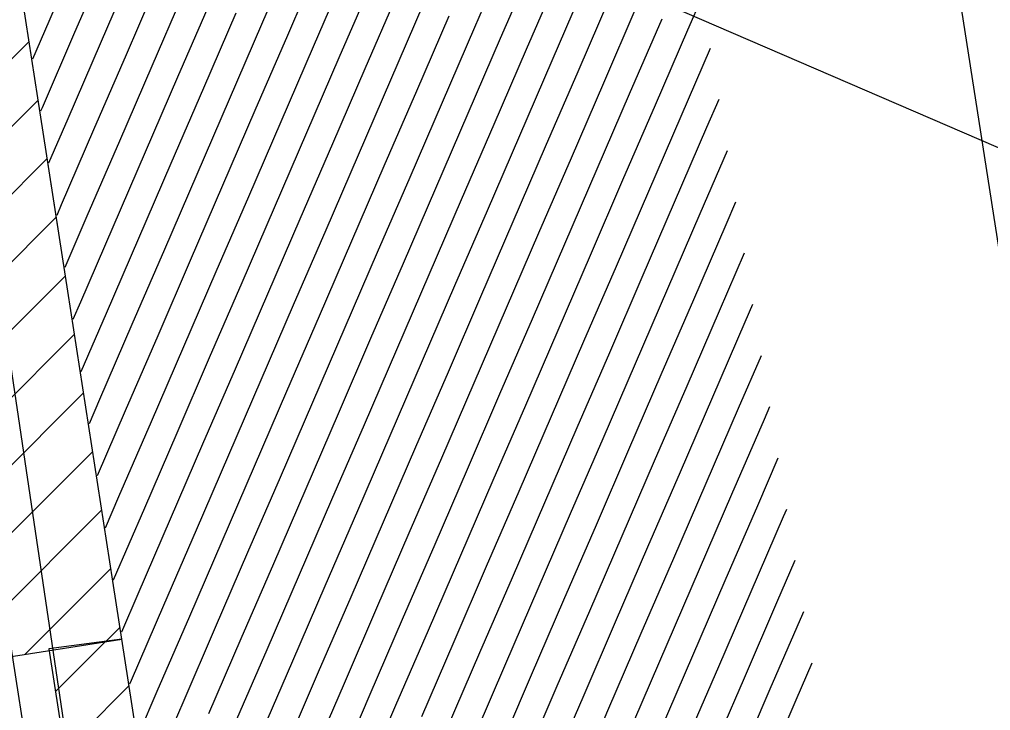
# Model space of a CAD drawing. Header units: millimetres. Extents: x 12535370 to 12566104, y 356204400 to 356234587.
# Drawn here: x 12555282 to 12557920, y 356220331 to 356222209 of the extents above; entities that cross this region are included whole.
import ezdxf
from ezdxf.enums import TextEntityAlignment as Align

# ---------------------------------------------------------------- set-up
doc = ezdxf.new("R2010")
doc.units = ezdxf.units.MM
doc.header["$MEASUREMENT"] = 0
doc.linetypes.add('Dashed Long', pattern=[529.166651, 317.499995, -211.666656])
doc.linetypes.add('Dot & Dashed', pattern=[6702.78, 3527.78, -1763.89, 0, -1411.11])
for name, color, linetype in [('New_010 Aussenwände', 7, 'Continuous'), ('New_035 Decken', 7, 'Continuous'), ('New_110 Bemassungen Ausführung', 7, 'Continuous'), ('New_290 Raster _ Achsen', 7, 'Continuous')]:
    doc.layers.add(name, color=color, linetype=linetype)
for name, color, linetype, lineweight in [('New_010 Aussenwände_Pen_No__1', 7, 'Continuous', 13), ('New_010 Aussenwände_Pen_No__96', 8, 'Continuous', 13), ('New_035 Decken_Pen_No__1', 7, 'Continuous', 13), ('New_110 Bemassungen Ausführung_Pen_No__1', 7, 'Continuous', 13), ('New_255 Plangrafiken_Pen_No__39', 8, 'Continuous', 13), ('New_290 Raster _ Achsen_Pen_No__108', 7, 'Continuous', 13), ('New_Baulinie_Pen_No__21', 1, 'Continuous', 13)]:
    doc.layers.add(name, color=color, linetype=linetype, lineweight=lineweight)
doc.styles.add('GENERATED_STYLE_1', font='arial.ttf')
doc.dimstyles.new('GENERATED_STYLE__1', dxfattribs={"dimtxt": 125, "dimasz": 47.5, "dimexe": 0.18, "dimexo": 2, "dimgap": 0, "dimtad": 1, "dimlfac": 0.001, "dimzin": 0, "dimdsep": 46, "dimtxsty": 'GENERATED_STYLE_1', "dimblk": 'ARROWHEAD_2', "dimblk1": 'ARROWHEAD_2', "dimblk2": 'ARROWHEAD_2', "dimcen": 0.09, "dimclrd": 7, "dimclre": 7, "dimclrt": 7, "dimadec": 0, "dimazin": 0, "dimtfac": 1, "dimtdec": 4, "dimtmove": 0, "dimatfit": 3, "dimfxl": 1, "dimtolj": 1, "dimtzin": 0, "dimarcsym": 0})
pattern_1 = [(45, (12240439.16, 356160438.36), (-91.92388, 91.92388), [])]

# ---------------------------------------------------------------- blocks, each defined once
blk = doc.blocks.new('*X25', base_point=(12240439.2, 356160438.4))
at = {"layer": 'New_255 Plangrafiken_Pen_No__39', "color": 8, "linetype": 'Continuous', "lineweight": 13}
for p, q in [((12555449.7, 356222407.3), (12555361.7, 356222203.4)), ((12555449.7, 356222407.3), (12555361.7, 356222203.4)), ((12556028.2, 356222399.4), (12555940.1, 356222195.5)), ((12556028.2, 356222399.4), (12555940.1, 356222195.5)), ((12555519.8, 356222377), (12555431.7, 356222173.1)), ((12555519.8, 356222377), (12555431.7, 356222173.1)), ((12556098.3, 356222369.1), (12556010.2, 356222165.2)), ((12556098.3, 356222369.1), (12556010.2, 356222165.2)), ((12556606.7, 356222391.4), (12556518.6, 356222187.5)), ((12556606.7, 356222391.4), (12556518.6, 356222187.5)), ((12555589.9, 356222346.8), (12555501.8, 356222142.9)), ((12555589.9, 356222346.8), (12555501.8, 356222142.9)), ((12556676.7, 356222361.2), (12556588.6, 356222157.3)), ((12556676.7, 356222361.2), (12556588.6, 356222157.3)), ((12555659.9, 356222316.5), (12555571.8, 356222112.6)), ((12555659.9, 356222316.5), (12555571.8, 356222112.6)), ((12556168.3, 356222338.8), (12556080.2, 356222134.9)), ((12556168.3, 356222338.8), (12556080.2, 356222134.9)), ((12556746.8, 356222330.9), (12556658.7, 356222127)), ((12556746.8, 356222330.9), (12556658.7, 356222127)), ((12556238.4, 356222308.6), (12556150.3, 356222104.7)), ((12556238.4, 356222308.6), (12556150.3, 356222104.7)), ((12556816.8, 356222300.7), (12556728.8, 356222096.7)), ((12556816.8, 356222300.7), (12556728.8, 356222096.7)), ((12555730, 356222286.2), (12555641.9, 356222082.3)), ((12555730, 356222286.2), (12555641.9, 356222082.3)), ((12556308.4, 356222278.3), (12556220.3, 356222074.4)), ((12556308.4, 356222278.3), (12556220.3, 356222074.4)), ((12556886.9, 356222270.4), (12556798.8, 356222066.5)), ((12556886.9, 356222270.4), (12556798.8, 356222066.5)), ((12557135.9, 356222269.5), (12557097.1, 356222179.6)), ((12557135.9, 356222269.5), (12557097.1, 356222179.6)), ((12555800, 356222256), (12555711.9, 356222052.1)), ((12555800, 356222256), (12555711.9, 356222052.1)), ((12556378.5, 356222248.1), (12556290.4, 356222044.1)), ((12556378.5, 356222248.1), (12556290.4, 356222044.1)), ((12556956.9, 356222240.1), (12556868.9, 356222036.2)), ((12556956.9, 356222240.1), (12556868.9, 356222036.2)), ((12555870.1, 356222225.7), (12555782, 356222021.8)), ((12555870.1, 356222225.7), (12555782, 356222021.8)), ((12556448.5, 356222217.8), (12556360.5, 356222013.9)), ((12556448.5, 356222217.8), (12556360.5, 356222013.9)), ((12555361.7, 356222203.4), (12555317.5, 356222101.1)), ((12555361.7, 356222203.4), (12555317.5, 356222101.1)), ((12555940.1, 356222195.5), (12555852, 356221991.6)), ((12555940.1, 356222195.5), (12555852, 356221991.6)), ((12556518.6, 356222187.5), (12556430.5, 356221983.6)), ((12556518.6, 356222187.5), (12556430.5, 356221983.6)), ((12557027, 356222209.9), (12556938.9, 356222006)), ((12557027, 356222209.9), (12556938.9, 356222006)), ((12555431.7, 356222173.1), (12555343.6, 356221969.2)), ((12555431.7, 356222173.1), (12555343.6, 356221969.2)), ((12556010.2, 356222165.2), (12555922.1, 356221961.3)), ((12556010.2, 356222165.2), (12555922.1, 356221961.3)), ((12557097.1, 356222179.6), (12557009, 356221975.7)), ((12557097.1, 356222179.6), (12557009, 356221975.7)), ((12555501.8, 356222142.9), (12555413.7, 356221939)), ((12555501.8, 356222142.9), (12555413.7, 356221939)), ((12556080.2, 356222134.9), (12555992.1, 356221931)), ((12556080.2, 356222134.9), (12555992.1, 356221931)), ((12556588.6, 356222157.3), (12556500.6, 356221953.4)), ((12556588.6, 356222157.3), (12556500.6, 356221953.4)), ((12555571.8, 356222112.6), (12555483.7, 356221908.7)), ((12555571.8, 356222112.6), (12555483.7, 356221908.7)), ((12556658.7, 356222127), (12556570.6, 356221923.1)), ((12556658.7, 356222127), (12556570.6, 356221923.1)), ((12557158.9, 356222130.3), (12557079, 356221945.4)), ((12557158.9, 356222130.3), (12557079, 356221945.4)), ((12555641.9, 356222082.3), (12555553.8, 356221878.4)), ((12555641.9, 356222082.3), (12555553.8, 356221878.4)), ((12556150.3, 356222104.7), (12556062.2, 356221900.8)), ((12556150.3, 356222104.7), (12556062.2, 356221900.8)), ((12556728.8, 356222096.7), (12556640.7, 356221892.8)), ((12556728.8, 356222096.7), (12556640.7, 356221892.8)), ((12556220.3, 356222074.4), (12556132.3, 356221870.5)), ((12556220.3, 356222074.4), (12556132.3, 356221870.5)), ((12556798.8, 356222066.5), (12556710.7, 356221862.6)), ((12556798.8, 356222066.5), (12556710.7, 356221862.6)), ((12555711.9, 356222052.1), (12555623.8, 356221848.2)), ((12555711.9, 356222052.1), (12555623.8, 356221848.2)), ((12556290.4, 356222044.1), (12556202.3, 356221840.2)), ((12556290.4, 356222044.1), (12556202.3, 356221840.2)), ((12556868.9, 356222036.2), (12556780.8, 356221832.3)), ((12556868.9, 356222036.2), (12556780.8, 356221832.3)), ((12555782, 356222021.8), (12555693.9, 356221817.9)), ((12555782, 356222021.8), (12555693.9, 356221817.9)), ((12556360.5, 356222013.9), (12556272.4, 356221810)), ((12556360.5, 356222013.9), (12556272.4, 356221810)), ((12556938.9, 356222006), (12556850.8, 356221802.1)), ((12556938.9, 356222006), (12556850.8, 356221802.1)), ((12555852, 356221991.6), (12555764, 356221787.6)), ((12555852, 356221991.6), (12555764, 356221787.6)), ((12556430.5, 356221983.6), (12556342.4, 356221779.7)), ((12556430.5, 356221983.6), (12556342.4, 356221779.7)), ((12557009, 356221975.7), (12556920.9, 356221771.8)), ((12557009, 356221975.7), (12556920.9, 356221771.8)), ((12557181.9, 356221991.1), (12557149.1, 356221915.2)), ((12557181.9, 356221991.1), (12557149.1, 356221915.2)), ((12555343.6, 356221969.2), (12555339.5, 356221959.5)), ((12555343.6, 356221969.2), (12555339.5, 356221959.5)), ((12555922.1, 356221961.3), (12555834, 356221757.4)), ((12555922.1, 356221961.3), (12555834, 356221757.4)), ((12556500.6, 356221953.4), (12556412.5, 356221749.5)), ((12556500.6, 356221953.4), (12556412.5, 356221749.5)), ((12555413.7, 356221939), (12555361.4, 356221818)), ((12555413.7, 356221939), (12555361.4, 356221818)), ((12555992.1, 356221931), (12555904.1, 356221727.1)), ((12555992.1, 356221931), (12555904.1, 356221727.1)), ((12556570.6, 356221923.1), (12556482.5, 356221719.2)), ((12556570.6, 356221923.1), (12556482.5, 356221719.2)), ((12557079, 356221945.4), (12556990.9, 356221741.5)), ((12557079, 356221945.4), (12556990.9, 356221741.5)), ((12555483.7, 356221908.7), (12555395.6, 356221704.8)), ((12555483.7, 356221908.7), (12555395.6, 356221704.8)), ((12556062.2, 356221900.8), (12555974.1, 356221696.9)), ((12556062.2, 356221900.8), (12555974.1, 356221696.9)), ((12557149.1, 356221915.2), (12557061, 356221711.3)), ((12557149.1, 356221915.2), (12557061, 356221711.3)), ((12555553.8, 356221878.4), (12555465.7, 356221674.5)), ((12555553.8, 356221878.4), (12555465.7, 356221674.5)), ((12556132.3, 356221870.5), (12556044.2, 356221666.6)), ((12556132.3, 356221870.5), (12556044.2, 356221666.6)), ((12556640.7, 356221892.8), (12556552.6, 356221688.9)), ((12556640.7, 356221892.8), (12556552.6, 356221688.9)), ((12555623.8, 356221848.2), (12555535.8, 356221644.3)), ((12555623.8, 356221848.2), (12555535.8, 356221644.3)), ((12556710.7, 356221862.6), (12556622.6, 356221658.7)), ((12556710.7, 356221862.6), (12556622.6, 356221658.7)), ((12557204.9, 356221851.9), (12557131, 356221681)), ((12557204.9, 356221851.9), (12557131, 356221681)), ((12555693.9, 356221817.9), (12555605.8, 356221614)), ((12555693.9, 356221817.9), (12555605.8, 356221614)), ((12556202.3, 356221840.2), (12556114.2, 356221636.3)), ((12556202.3, 356221840.2), (12556114.2, 356221636.3)), ((12556780.8, 356221832.3), (12556692.7, 356221628.4)), ((12556780.8, 356221832.3), (12556692.7, 356221628.4)), ((12556272.4, 356221810), (12556184.3, 356221606.1)), ((12556272.4, 356221810), (12556184.3, 356221606.1)), ((12556850.8, 356221802.1), (12556762.7, 356221598.1)), ((12556850.8, 356221802.1), (12556762.7, 356221598.1)), ((12555764, 356221787.6), (12555675.9, 356221583.7)), ((12555764, 356221787.6), (12555675.9, 356221583.7)), ((12556342.4, 356221779.7), (12556254.3, 356221575.8)), ((12556342.4, 356221779.7), (12556254.3, 356221575.8)), ((12556920.9, 356221771.8), (12556832.8, 356221567.9)), ((12556920.9, 356221771.8), (12556832.8, 356221567.9)), ((12555834, 356221757.4), (12555745.9, 356221553.5)), ((12555834, 356221757.4), (12555745.9, 356221553.5)), ((12556412.5, 356221749.5), (12556324.4, 356221545.5)), ((12556412.5, 356221749.5), (12556324.4, 356221545.5)), ((12556990.9, 356221741.5), (12556902.9, 356221537.6)), ((12556990.9, 356221741.5), (12556902.9, 356221537.6)), ((12555904.1, 356221727.1), (12555816, 356221523.2)), ((12555904.1, 356221727.1), (12555816, 356221523.2)), ((12556482.5, 356221719.2), (12556394.4, 356221515.3)), ((12556482.5, 356221719.2), (12556394.4, 356221515.3)), ((12557061, 356221711.3), (12556972.9, 356221507.4)), ((12557061, 356221711.3), (12556972.9, 356221507.4)), ((12557227.9, 356221712.7), (12557201.1, 356221650.7)), ((12557227.9, 356221712.7), (12557201.1, 356221650.7)), ((12555395.6, 356221704.8), (12555383.4, 356221676.4)), ((12555395.6, 356221704.8), (12555383.4, 356221676.4)), ((12555974.1, 356221696.9), (12555886, 356221492.9)), ((12555974.1, 356221696.9), (12555886, 356221492.9)), ((12556552.6, 356221688.9), (12556464.5, 356221485)), ((12556552.6, 356221688.9), (12556464.5, 356221485)), ((12555465.7, 356221674.5), (12555405.4, 356221534.9)), ((12555465.7, 356221674.5), (12555405.4, 356221534.9)), ((12556044.2, 356221666.6), (12555956.1, 356221462.7)), ((12556044.2, 356221666.6), (12555956.1, 356221462.7)), ((12556622.6, 356221658.7), (12556534.6, 356221454.8)), ((12556622.6, 356221658.7), (12556534.6, 356221454.8)), ((12557131, 356221681), (12557043, 356221477.1)), ((12557131, 356221681), (12557043, 356221477.1)), ((12555535.8, 356221644.3), (12555447.7, 356221440.3)), ((12555535.8, 356221644.3), (12555447.7, 356221440.3)), ((12556114.2, 356221636.3), (12556026.1, 356221432.4)), ((12556114.2, 356221636.3), (12556026.1, 356221432.4)), ((12557201.1, 356221650.7), (12557113, 356221446.8)), ((12557201.1, 356221650.7), (12557113, 356221446.8)), ((12555605.8, 356221614), (12555517.7, 356221410.1)), ((12555605.8, 356221614), (12555517.7, 356221410.1)), ((12556184.3, 356221606.1), (12556096.2, 356221402.2)), ((12556184.3, 356221606.1), (12556096.2, 356221402.2)), ((12556692.7, 356221628.4), (12556604.6, 356221424.5)), ((12556692.7, 356221628.4), (12556604.6, 356221424.5)), ((12555675.9, 356221583.7), (12555587.8, 356221379.8)), ((12555675.9, 356221583.7), (12555587.8, 356221379.8)), ((12556762.7, 356221598.1), (12556674.7, 356221394.2)), ((12556762.7, 356221598.1), (12556674.7, 356221394.2)), ((12555745.9, 356221553.5), (12555657.8, 356221349.6)), ((12555745.9, 356221553.5), (12555657.8, 356221349.6)), ((12556254.3, 356221575.8), (12556166.2, 356221371.9)), ((12556254.3, 356221575.8), (12556166.2, 356221371.9)), ((12556832.8, 356221567.9), (12556744.7, 356221364)), ((12556832.8, 356221567.9), (12556744.7, 356221364)), ((12557250.9, 356221573.5), (12557183.1, 356221416.6)), ((12557250.9, 356221573.5), (12557183.1, 356221416.6)), ((12556324.4, 356221545.5), (12556236.3, 356221341.6)), ((12556324.4, 356221545.5), (12556236.3, 356221341.6)), ((12556902.9, 356221537.6), (12556814.8, 356221333.7)), ((12556902.9, 356221537.6), (12556814.8, 356221333.7)), ((12555816, 356221523.2), (12555727.9, 356221319.3)), ((12555816, 356221523.2), (12555727.9, 356221319.3)), ((12556394.4, 356221515.3), (12556306.4, 356221311.4)), ((12556394.4, 356221515.3), (12556306.4, 356221311.4)), ((12556972.9, 356221507.4), (12556884.8, 356221303.4)), ((12556972.9, 356221507.4), (12556884.8, 356221303.4)), ((12555886, 356221492.9), (12555797.9, 356221289)), ((12555886, 356221492.9), (12555797.9, 356221289)), ((12556464.5, 356221485), (12556376.4, 356221281.1)), ((12556464.5, 356221485), (12556376.4, 356221281.1)), ((12557043, 356221477.1), (12556954.9, 356221273.2)), ((12557043, 356221477.1), (12556954.9, 356221273.2)), ((12555956.1, 356221462.7), (12555868, 356221258.8)), ((12555956.1, 356221462.7), (12555868, 356221258.8)), ((12556534.6, 356221454.8), (12556446.5, 356221250.8)), ((12556534.6, 356221454.8), (12556446.5, 356221250.8)), ((12557113, 356221446.8), (12557024.9, 356221242.9)), ((12557113, 356221446.8), (12557024.9, 356221242.9)), ((12555447.7, 356221440.3), (12555427.3, 356221393.3)), ((12555447.7, 356221440.3), (12555427.3, 356221393.3)), ((12556026.1, 356221432.4), (12555938.1, 356221228.5)), ((12556026.1, 356221432.4), (12555938.1, 356221228.5)), ((12556604.6, 356221424.5), (12556516.5, 356221220.6)), ((12556604.6, 356221424.5), (12556516.5, 356221220.6)), ((12557273.9, 356221434.3), (12557253.1, 356221386.3)), ((12557273.9, 356221434.3), (12557253.1, 356221386.3)), ((12555517.7, 356221410.1), (12555449.3, 356221251.7)), ((12555517.7, 356221410.1), (12555449.3, 356221251.7)), ((12556096.2, 356221402.2), (12556008.1, 356221198.2)), ((12556096.2, 356221402.2), (12556008.1, 356221198.2)), ((12556674.7, 356221394.2), (12556586.6, 356221190.3)), ((12556674.7, 356221394.2), (12556586.6, 356221190.3)), ((12557183.1, 356221416.6), (12557095, 356221212.7)), ((12557183.1, 356221416.6), (12557095, 356221212.7)), ((12555587.8, 356221379.8), (12555499.7, 356221175.9)), ((12555587.8, 356221379.8), (12555499.7, 356221175.9)), ((12556166.2, 356221371.9), (12556078.2, 356221168)), ((12556166.2, 356221371.9), (12556078.2, 356221168)), ((12557253.1, 356221386.3), (12557165, 356221182.4)), ((12557253.1, 356221386.3), (12557165, 356221182.4)), ((12555657.8, 356221349.6), (12555569.7, 356221145.6)), ((12555657.8, 356221349.6), (12555569.7, 356221145.6)), ((12556236.3, 356221341.6), (12556148.2, 356221137.7)), ((12556236.3, 356221341.6), (12556148.2, 356221137.7)), ((12556744.7, 356221364), (12556656.6, 356221160.1)), ((12556744.7, 356221364), (12556656.6, 356221160.1)), ((12555727.9, 356221319.3), (12555639.8, 356221115.4)), ((12555727.9, 356221319.3), (12555639.8, 356221115.4)), ((12556814.8, 356221333.7), (12556726.7, 356221129.8)), ((12556814.8, 356221333.7), (12556726.7, 356221129.8)), ((12555797.9, 356221289), (12555709.9, 356221085.1)), ((12555797.9, 356221289), (12555709.9, 356221085.1)), ((12556306.4, 356221311.4), (12556218.3, 356221107.5)), ((12556306.4, 356221311.4), (12556218.3, 356221107.5)), ((12556884.8, 356221303.4), (12556796.7, 356221099.5)), ((12556884.8, 356221303.4), (12556796.7, 356221099.5)), ((12557296.9, 356221295.1), (12557235.1, 356221152.1)), ((12557296.9, 356221295.1), (12557235.1, 356221152.1)), ((12556376.4, 356221281.1), (12556288.3, 356221077.2)), ((12556376.4, 356221281.1), (12556288.3, 356221077.2)), ((12556954.9, 356221273.2), (12556866.8, 356221069.3)), ((12556954.9, 356221273.2), (12556866.8, 356221069.3)), ((12555868, 356221258.8), (12555779.9, 356221054.9)), ((12555868, 356221258.8), (12555779.9, 356221054.9)), ((12556446.5, 356221250.8), (12556358.4, 356221046.9)), ((12556446.5, 356221250.8), (12556358.4, 356221046.9)), ((12557024.9, 356221242.9), (12556936.8, 356221039)), ((12557024.9, 356221242.9), (12556936.8, 356221039)), ((12555938.1, 356221228.5), (12555850, 356221024.6)), ((12555938.1, 356221228.5), (12555850, 356221024.6)), ((12556516.5, 356221220.6), (12556428.4, 356221016.7)), ((12556516.5, 356221220.6), (12556428.4, 356221016.7)), ((12557095, 356221212.7), (12557006.9, 356221008.7)), ((12557095, 356221212.7), (12557006.9, 356221008.7)), ((12556008.1, 356221198.2), (12555920, 356220994.3)), ((12556008.1, 356221198.2), (12555920, 356220994.3)), ((12556586.6, 356221190.3), (12556498.5, 356220986.4)), ((12556586.6, 356221190.3), (12556498.5, 356220986.4)), ((12557165, 356221182.4), (12557077, 356220978.5)), ((12557165, 356221182.4), (12557077, 356220978.5)), ((12555499.7, 356221175.9), (12555471.3, 356221110.2)), ((12555499.7, 356221175.9), (12555471.3, 356221110.2)), ((12556078.2, 356221168), (12555990.1, 356220964.1)), ((12556078.2, 356221168), (12555990.1, 356220964.1)), ((12556656.6, 356221160.1), (12556568.5, 356220956.1)), ((12556656.6, 356221160.1), (12556568.5, 356220956.1)), ((12557319.9, 356221155.9), (12557305.1, 356221121.9)), ((12557319.9, 356221155.9), (12557305.1, 356221121.9)), ((12555569.7, 356221145.6), (12555493.3, 356220968.6)), ((12555569.7, 356221145.6), (12555493.3, 356220968.6)), ((12556148.2, 356221137.7), (12556060.1, 356220933.8)), ((12556148.2, 356221137.7), (12556060.1, 356220933.8)), ((12556726.7, 356221129.8), (12556638.6, 356220925.9)), ((12556726.7, 356221129.8), (12556638.6, 356220925.9)), ((12557235.1, 356221152.1), (12557147, 356220948.2)), ((12557235.1, 356221152.1), (12557147, 356220948.2)), ((12555639.8, 356221115.4), (12555551.7, 356220911.5)), ((12555639.8, 356221115.4), (12555551.7, 356220911.5)), ((12556218.3, 356221107.5), (12556130.2, 356220903.5)), ((12556218.3, 356221107.5), (12556130.2, 356220903.5)), ((12557305.1, 356221121.9), (12557217.1, 356220918)), ((12557305.1, 356221121.9), (12557217.1, 356220918)), ((12555709.9, 356221085.1), (12555621.8, 356220881.2)), ((12555709.9, 356221085.1), (12555621.8, 356220881.2)), ((12556288.3, 356221077.2), (12556200.2, 356220873.3)), ((12556288.3, 356221077.2), (12556200.2, 356220873.3)), ((12556796.7, 356221099.5), (12556708.7, 356220895.6)), ((12556796.7, 356221099.5), (12556708.7, 356220895.6)), ((12555779.9, 356221054.9), (12555691.8, 356220850.9)), ((12555779.9, 356221054.9), (12555691.8, 356220850.9)), ((12556866.8, 356221069.3), (12556778.7, 356220865.4)), ((12556866.8, 356221069.3), (12556778.7, 356220865.4)), ((12555850, 356221024.6), (12555761.9, 356220820.7)), ((12555850, 356221024.6), (12555761.9, 356220820.7)), ((12556358.4, 356221046.9), (12556270.3, 356220843)), ((12556358.4, 356221046.9), (12556270.3, 356220843)), ((12556936.8, 356221039), (12556848.8, 356220835.1)), ((12556936.8, 356221039), (12556848.8, 356220835.1)), ((12556428.4, 356221016.7), (12556340.3, 356220812.8)), ((12556428.4, 356221016.7), (12556340.3, 356220812.8)), ((12557006.9, 356221008.7), (12556918.8, 356220804.8)), ((12557006.9, 356221008.7), (12556918.8, 356220804.8)), ((12557342.9, 356221016.7), (12557287.1, 356220887.7)), ((12557342.9, 356221016.7), (12557287.1, 356220887.7)), ((12555920, 356220994.3), (12555831.9, 356220790.4)), ((12555920, 356220994.3), (12555831.9, 356220790.4)), ((12556498.5, 356220986.4), (12556410.4, 356220782.5)), ((12556498.5, 356220986.4), (12556410.4, 356220782.5)), ((12557077, 356220978.5), (12556988.9, 356220774.6)), ((12557077, 356220978.5), (12556988.9, 356220774.6)), ((12555990.1, 356220964.1), (12555902, 356220760.2)), ((12555990.1, 356220964.1), (12555902, 356220760.2)), ((12556568.5, 356220956.1), (12556480.5, 356220752.2)), ((12556568.5, 356220956.1), (12556480.5, 356220752.2)), ((12557147, 356220948.2), (12557058.9, 356220744.3)), ((12557147, 356220948.2), (12557058.9, 356220744.3)), ((12556060.1, 356220933.8), (12555972, 356220729.9)), ((12556060.1, 356220933.8), (12555972, 356220729.9)), ((12556638.6, 356220925.9), (12556550.5, 356220722)), ((12556638.6, 356220925.9), (12556550.5, 356220722)), ((12555551.7, 356220911.5), (12555515.2, 356220827)), ((12555551.7, 356220911.5), (12555515.2, 356220827)), ((12556130.2, 356220903.5), (12556042.1, 356220699.6)), ((12556130.2, 356220903.5), (12556042.1, 356220699.6)), ((12556708.7, 356220895.6), (12556620.6, 356220691.7)), ((12556708.7, 356220895.6), (12556620.6, 356220691.7)), ((12557217.1, 356220918), (12557129, 356220714)), ((12557217.1, 356220918), (12557129, 356220714)), ((12555621.8, 356220881.2), (12555537.2, 356220685.5)), ((12555621.8, 356220881.2), (12555537.2, 356220685.5)), ((12556200.2, 356220873.3), (12556112.2, 356220669.4)), ((12556200.2, 356220873.3), (12556112.2, 356220669.4)), ((12556778.7, 356220865.4), (12556690.6, 356220661.4)), ((12556778.7, 356220865.4), (12556690.6, 356220661.4)), ((12557287.1, 356220887.7), (12557199, 356220683.8)), ((12557287.1, 356220887.7), (12557199, 356220683.8)), ((12557365.9, 356220877.6), (12557357.2, 356220857.4)), ((12557365.9, 356220877.6), (12557357.2, 356220857.4)), ((12555691.8, 356220850.9), (12555603.7, 356220647)), ((12555691.8, 356220850.9), (12555603.7, 356220647)), ((12556270.3, 356220843), (12556182.2, 356220639.1)), ((12556270.3, 356220843), (12556182.2, 356220639.1)), ((12557357.2, 356220857.4), (12557269.1, 356220653.5)), ((12557357.2, 356220857.4), (12557269.1, 356220653.5)), ((12555761.9, 356220820.7), (12555673.8, 356220616.8)), ((12555761.9, 356220820.7), (12555673.8, 356220616.8)), ((12556340.3, 356220812.8), (12556252.3, 356220608.8)), ((12556340.3, 356220812.8), (12556252.3, 356220608.8)), ((12556848.8, 356220835.1), (12556760.7, 356220631.2)), ((12556848.8, 356220835.1), (12556760.7, 356220631.2)), ((12555831.9, 356220790.4), (12555743.8, 356220586.5)), ((12555831.9, 356220790.4), (12555743.8, 356220586.5)), ((12556918.8, 356220804.8), (12556830.7, 356220600.9)), ((12556918.8, 356220804.8), (12556830.7, 356220600.9)), ((12555902, 356220760.2), (12555813.9, 356220556.2)), ((12555902, 356220760.2), (12555813.9, 356220556.2)), ((12556410.4, 356220782.5), (12556322.3, 356220578.6)), ((12556410.4, 356220782.5), (12556322.3, 356220578.6)), ((12556988.9, 356220774.6), (12556900.8, 356220570.7)), ((12556988.9, 356220774.6), (12556900.8, 356220570.7)), ((12556480.5, 356220752.2), (12556392.4, 356220548.3)), ((12556480.5, 356220752.2), (12556392.4, 356220548.3)), ((12557058.9, 356220744.3), (12556970.8, 356220540.4)), ((12557058.9, 356220744.3), (12556970.8, 356220540.4)), ((12557388.9, 356220738.4), (12557339.1, 356220623.3)), ((12557388.9, 356220738.4), (12557339.1, 356220623.3)), ((12555972, 356220729.9), (12555884, 356220526)), ((12555972, 356220729.9), (12555884, 356220526)), ((12556550.5, 356220722), (12556462.4, 356220518.1)), ((12556550.5, 356220722), (12556462.4, 356220518.1)), ((12557129, 356220714), (12557040.9, 356220510.1)), ((12557129, 356220714), (12557040.9, 356220510.1)), ((12556042.1, 356220699.6), (12555954, 356220495.7)), ((12556042.1, 356220699.6), (12555954, 356220495.7)), ((12556620.6, 356220691.7), (12556532.5, 356220487.8)), ((12556620.6, 356220691.7), (12556532.5, 356220487.8)), ((12557199, 356220683.8), (12557110.9, 356220479.9)), ((12557199, 356220683.8), (12557110.9, 356220479.9)), ((12556112.2, 356220669.4), (12556024.1, 356220465.5)), ((12556112.2, 356220669.4), (12556024.1, 356220465.5)), ((12556690.6, 356220661.4), (12556602.5, 356220457.5)), ((12556690.6, 356220661.4), (12556602.5, 356220457.5)), ((12555603.7, 356220647), (12555559.2, 356220543.9)), ((12555603.7, 356220647), (12555559.2, 356220543.9)), ((12556182.2, 356220639.1), (12556094.1, 356220435.2)), ((12556182.2, 356220639.1), (12556094.1, 356220435.2)), ((12556760.7, 356220631.2), (12556672.6, 356220427.3)), ((12556760.7, 356220631.2), (12556672.6, 356220427.3)), ((12557269.1, 356220653.5), (12557181, 356220449.6)), ((12557269.1, 356220653.5), (12557181, 356220449.6)), ((12555673.8, 356220616.8), (12555585.7, 356220412.9)), ((12555673.8, 356220616.8), (12555585.7, 356220412.9)), ((12556252.3, 356220608.8), (12556164.2, 356220404.9)), ((12556252.3, 356220608.8), (12556164.2, 356220404.9)), ((12557339.1, 356220623.3), (12557251.1, 356220419.3)), ((12557339.1, 356220623.3), (12557251.1, 356220419.3)), ((12555743.8, 356220586.5), (12555655.8, 356220382.6)), ((12555743.8, 356220586.5), (12555655.8, 356220382.6)), ((12556322.3, 356220578.6), (12556234.2, 356220374.7)), ((12556322.3, 356220578.6), (12556234.2, 356220374.7)), ((12556830.7, 356220600.9), (12556742.6, 356220397)), ((12556830.7, 356220600.9), (12556742.6, 356220397)), ((12557409.2, 356220593), (12557321.1, 356220389.1)), ((12557409.2, 356220593), (12557321.1, 356220389.1)), ((12557411.9, 356220599.2), (12557409.2, 356220593)), ((12557411.9, 356220599.2), (12557409.2, 356220593)), ((12555813.9, 356220556.2), (12555725.8, 356220352.3)), ((12555813.9, 356220556.2), (12555725.8, 356220352.3)), ((12556900.8, 356220570.7), (12556812.7, 356220366.7)), ((12556900.8, 356220570.7), (12556812.7, 356220366.7)), ((12555884, 356220526), (12555795.9, 356220322.1)), ((12555884, 356220526), (12555795.9, 356220322.1)), ((12556392.4, 356220548.3), (12556304.3, 356220344.4)), ((12556392.4, 356220548.3), (12556304.3, 356220344.4)), ((12556970.8, 356220540.4), (12556882.8, 356220336.5)), ((12556970.8, 356220540.4), (12556882.8, 356220336.5)), ((12556462.4, 356220518.1), (12556374.3, 356220314.1)), ((12556462.4, 356220518.1), (12556374.3, 356220314.1)), ((12557040.9, 356220510.1), (12556952.8, 356220306.2)), ((12557040.9, 356220510.1), (12556952.8, 356220306.2)), ((12555954, 356220495.7), (12555865.9, 356220291.8)), ((12555954, 356220495.7), (12555865.9, 356220291.8)), ((12556532.5, 356220487.8), (12556444.4, 356220283.9)), ((12556532.5, 356220487.8), (12556444.4, 356220283.9)), ((12557110.9, 356220479.9), (12557022.9, 356220276)), ((12557110.9, 356220479.9), (12557022.9, 356220276)), ((12556024.1, 356220465.5), (12555936, 356220261.6)), ((12556024.1, 356220465.5), (12555936, 356220261.6)), ((12556602.5, 356220457.5), (12556514.4, 356220253.6)), ((12556602.5, 356220457.5), (12556514.4, 356220253.6)), ((12557181, 356220449.6), (12557092.9, 356220245.7)), ((12557181, 356220449.6), (12557092.9, 356220245.7)), ((12557434.9, 356220460), (12557391.2, 356220358.8)), ((12557434.9, 356220460), (12557391.2, 356220358.8)), ((12556094.1, 356220435.2), (12556006, 356220231.3)), ((12556094.1, 356220435.2), (12556006, 356220231.3)), ((12556672.6, 356220427.3), (12556584.5, 356220223.4)), ((12556672.6, 356220427.3), (12556584.5, 356220223.4)), ((12557251.1, 356220419.3), (12557163, 356220215.4)), ((12557251.1, 356220419.3), (12557163, 356220215.4)), ((12555585.7, 356220412.9), (12555581.2, 356220402.3)), ((12555585.7, 356220412.9), (12555581.2, 356220402.3)), ((12556164.2, 356220404.9), (12556076.1, 356220201)), ((12556164.2, 356220404.9), (12556076.1, 356220201)), ((12556742.6, 356220397), (12556654.6, 356220193.1)), ((12556742.6, 356220397), (12556654.6, 356220193.1)), ((12555655.8, 356220382.6), (12555603.1, 356220260.8)), ((12555655.8, 356220382.6), (12555603.1, 356220260.8)), ((12556234.2, 356220374.7), (12556146.1, 356220170.8)), ((12556234.2, 356220374.7), (12556146.1, 356220170.8)), ((12556812.7, 356220366.7), (12556724.6, 356220162.8)), ((12556812.7, 356220366.7), (12556724.6, 356220162.8)), ((12557321.1, 356220389.1), (12557233, 356220185.2)), ((12557321.1, 356220389.1), (12557233, 356220185.2)), ((12555725.8, 356220352.3), (12555637.7, 356220148.4)), ((12555725.8, 356220352.3), (12555637.7, 356220148.4)), ((12556304.3, 356220344.4), (12556216.2, 356220140.5)), ((12556304.3, 356220344.4), (12556216.2, 356220140.5)), ((12557391.2, 356220358.8), (12557303.1, 356220154.9)), ((12557391.2, 356220358.8), (12557303.1, 356220154.9)), ((12556882.8, 356220336.5), (12556794.7, 356220132.6)), ((12556882.8, 356220336.5), (12556794.7, 356220132.6))]:
    blk.add_line(p, q, dxfattribs=at)
blk = doc.blocks.new('Fill_1', base_point=(12240439.2, 356160438.4))
at = {"layer": 'New_255 Plangrafiken_Pen_No__39', "color": 8, "linetype": 'Continuous', "lineweight": 13}
blk.add_blockref('*X25', (12240439.2, 356160438.4), dxfattribs=at)
blk = doc.blocks.new('Slab_1', base_point=(12542929.6, 356223038.7))
at = {"layer": 'New_035 Decken_Pen_No__1', "color": 7, "linetype": 'Continuous', "lineweight": 13, "flags": 128}
blk.add_lwpolyline([(12542929.6, 356223038.7), (12541729.5, 356220008.9), (12541917.5, 356219927.7), (12542850.3, 356219524.7), (12542740.1, 356219269.6), (12544695.9, 356218424.8), (12545797.5, 356217948.9), (12545847.8, 356218065.4), (12551728.4, 356215525.1), (12551105.2, 356214084.1), (12556682.6, 356211670.4), (12554963.4, 356223256.1), (12548042.8, 356226245.7), (12550247.8, 356231673.5), (12547059.2, 356232382), (12544971.2, 356227583.3), (12544785.9, 356227658.6), (12543689.8, 356224972.6)], close=True, dxfattribs=at)
blk = doc.blocks.new('Wall_26', base_point=(12554740.1, 356223134.7))
at = {"layer": 'New_010 Aussenwände_Pen_No__96', "linetype": 'Continuous', "lineweight": 13}
h = blk.add_hatch(dxfattribs=at)
h.set_pattern_fill('COMMON_BRICK', color=8, style=0, pattern_type=2)
h.set_pattern_definition(pattern_1)
h.paths.add_polyline_path([(12554740.1, 356223134.7), (12555155.4, 356220461.9), (12555560.5, 356220524.9), (12555184.9, 356222942.6)])
at = {"layer": 'New_010 Aussenwände_Pen_No__1', "color": 7, "linetype": 'Continuous', "lineweight": 13}
blk.add_line((12555184.9, 356222942.6), (12554740.1, 356223134.7), dxfattribs=at)
at = {"layer": 'New_010 Aussenwände_Pen_No__1', "color": 7, "linetype": 'Continuous', "lineweight": 13, "flags": 128}
for points in [[(12554740.1, 356223134.7), (12555155.4, 356220461.9)], [(12555560.5, 356220524.9), (12555184.9, 356222942.6)], [(12555155.4, 356220461.9), (12555560.5, 356220524.9)]]:
    blk.add_lwpolyline(points, dxfattribs=at)
blk = doc.blocks.new('Wall_57', base_point=(12555793, 356219023.1))
at = {"layer": 'New_010 Aussenwände_Pen_No__96', "linetype": 'Continuous', "lineweight": 13}
h = blk.add_hatch(dxfattribs=at)
h.set_pattern_fill('COMMON_BRICK', color=8, style=0, pattern_type=2)
h.set_pattern_definition(pattern_1)
h.paths.add_polyline_path([(12555793, 356219023.1), (12555560.5, 356220524.9), (12555362.1, 356220498.5), (12555576.1, 356219116.8)])
at = {"layer": 'New_010 Aussenwände_Pen_No__1', "color": 7, "linetype": 'Continuous', "lineweight": 13, "flags": 128}
for points in [[(12555560.5, 356220524.9), (12555362.1, 356220498.5)], [(12555793, 356219023.1), (12555560.5, 356220524.9)], [(12555362.1, 356220498.5), (12555576.1, 356219116.8)], [(12555576.1, 356219116.8), (12555793, 356219023.1)]]:
    blk.add_lwpolyline(points, dxfattribs=at)
blk = doc.blocks.new('Standard grid marker[61]', base_point=(12542916.7, 356228351.1))
at = {"layer": 'New_290 Raster _ Achsen_Pen_No__108', "color": 7, "linetype": 'Dot & Dashed', "lineweight": 13}
blk.add_line((12543834.8, 356227954.6), (12564850.8, 356218876), dxfattribs=at)
at = {"layer": 'New_290 Raster _ Achsen_Pen_No__108', "color": 7, "lineweight": 13, "style": 'GENERATED_STYLE_1'}
for tag, p in [('AC_MarkerText_1_0', (12542799.4, 356228486.6)), ('AC_MarkerText_1_1', (12565972.8, 356218476.1))]:
    blk.add_attdef(tag, text='', height=150, rotation=336.6365, dxfattribs=at).set_placement(p, align=Align.TOP_CENTER)
blk = doc.blocks.new('Standard grid marker[64]', base_point=(12557581.8, 356205556.1))
at = {"layer": 'New_290 Raster _ Achsen_Pen_No__108', "color": 7, "linetype": 'Dot & Dashed', "lineweight": 13}
blk.add_line((12557428.3, 356206544.2), (12554130.1, 356227771.8), dxfattribs=at)
at = {"layer": 'New_290 Raster _ Achsen_Pen_No__108', "color": 7, "lineweight": 13, "style": 'GENERATED_STYLE_1'}
for tag, p in [('AC_MarkerText_1_1', (12553993, 356228998.9)), ('AC_MarkerText_1_0', (12557652, 356205449.2))]:
    blk.add_attdef(tag, text='', height=150, rotation=336.6365, dxfattribs=at).set_placement(p, align=Align.TOP_CENTER)
blk = doc.blocks.new('*D285', base_point=(12240439.2, 356160438.4))
at = {"layer": 'New_110 Bemassungen Ausführung_Pen_No__1', "color": 7, "linetype": 'Continuous', "lineweight": 13, "transparency": 16777216}
for p, q in [((12557594.3, 356223826.1), (12557599, 356223795.9)), ((12557552.7, 356223788.7), (12557645.3, 356223803.1)), ((12557632.7, 356223782.9), (12557565.4, 356223808.9)), ((12557599, 356223795.9), (12560319.7, 356206280.9)), ((12560273.4, 356206273.7), (12560366, 356206288.1)), ((12560286.1, 356206293.9), (12560353.4, 356206267.8)), ((12560319.7, 356206280.9), (12560324.4, 356206250.7))]:
    blk.add_line(p, q, dxfattribs=at)
at = {"layer": 'New_110 Bemassungen Ausführung_Pen_No__1', "color": 7, "lineweight": 13, "transparency": 16777216, "insert": (12558916.7, 356215280.7), "char_height": 125, "attachment_point": 7, "rotation": 278.8295, "style": 'GENERATED_STYLE_1'}
blk.add_mtext('\\A1;{\\pql;\\fArial|b0|i0|c0|p0;\\W1.000000;17,72\\fArial|b0|i0|c0|p0;\\W1.000000;\\A1{\\H.66x;\\S5^  ;}}', dxfattribs=at)
blk = doc.blocks.new('ARROWHEAD_2')
at = {"color": 0, "linetype": 'Continuous', "lineweight": 0}
for p, q in [((-0.378, -0.655), (0.378, 0.655)), ((0, 0), (-1, 0))]:
    blk.add_line(p, q, dxfattribs=at)

msp = doc.modelspace()

# ---------------------------------------------------------------- linework, layer by layer
at = {"layer": 'New_Baulinie_Pen_No__21', "color": 1, "linetype": 'Dashed Long', "lineweight": 13}
msp.add_lwpolyline([(12541516.719, 356229282.727), (12561182.515, 356220787.43)], dxfattribs=at)

# ---------------------------------------------------------------- block references
at = {"layer": 'New_010 Aussenwände', "color": 7, "lineweight": 13}
for name, p in [('Wall_26', (12554740.138, 356223134.703)), ('Wall_57', (12555793, 356219023.109))]:
    msp.add_blockref(name, p, dxfattribs=at)
at = {"layer": 'New_035 Decken', "color": 7, "linetype": 'Continuous', "lineweight": 13}
msp.add_blockref('Slab_1', (12542929.638, 356223038.747), dxfattribs=at)
at = {"layer": 'New_255 Plangrafiken_Pen_No__39', "color": 8, "linetype": 'Continuous', "lineweight": 13}
msp.add_blockref('Fill_1', (12240439.157, 356160438.356), dxfattribs=at)
at = {"layer": 'New_290 Raster _ Achsen', "color": 7, "linetype": 'Continuous', "lineweight": 13}
for name, p in [('Standard grid marker[64]', (12557581.816, 356205556.091)), ('Standard grid marker[61]', (12542916.746, 356228351.144))]:
    msp.add_blockref(name, p, dxfattribs=at)

# ---------------------------------------------------------------- dimensions: what is measured, and where the dimension line sits
at = {"layer": 'New_110 Bemassungen Ausführung', "color": 7, "linetype": 'Continuous', "lineweight": 13}
dim = msp.add_linear_dim(base=(12560319.717, 356206280.87), p1=(12555112.343, 356223409.643), p2=(12557833.047, 356205894.602), angle=278.829492, dimstyle='GENERATED_STYLE__1', dxfattribs=at)
dim.commit()
dim.dimension.update_dxf_attribs({"geometry": '*D285', "text_midpoint": (12559066.045, 356214921.668), "dimtype": 160, "text_rotation": 278.829492})

doc.saveas('drawing.dxf')
